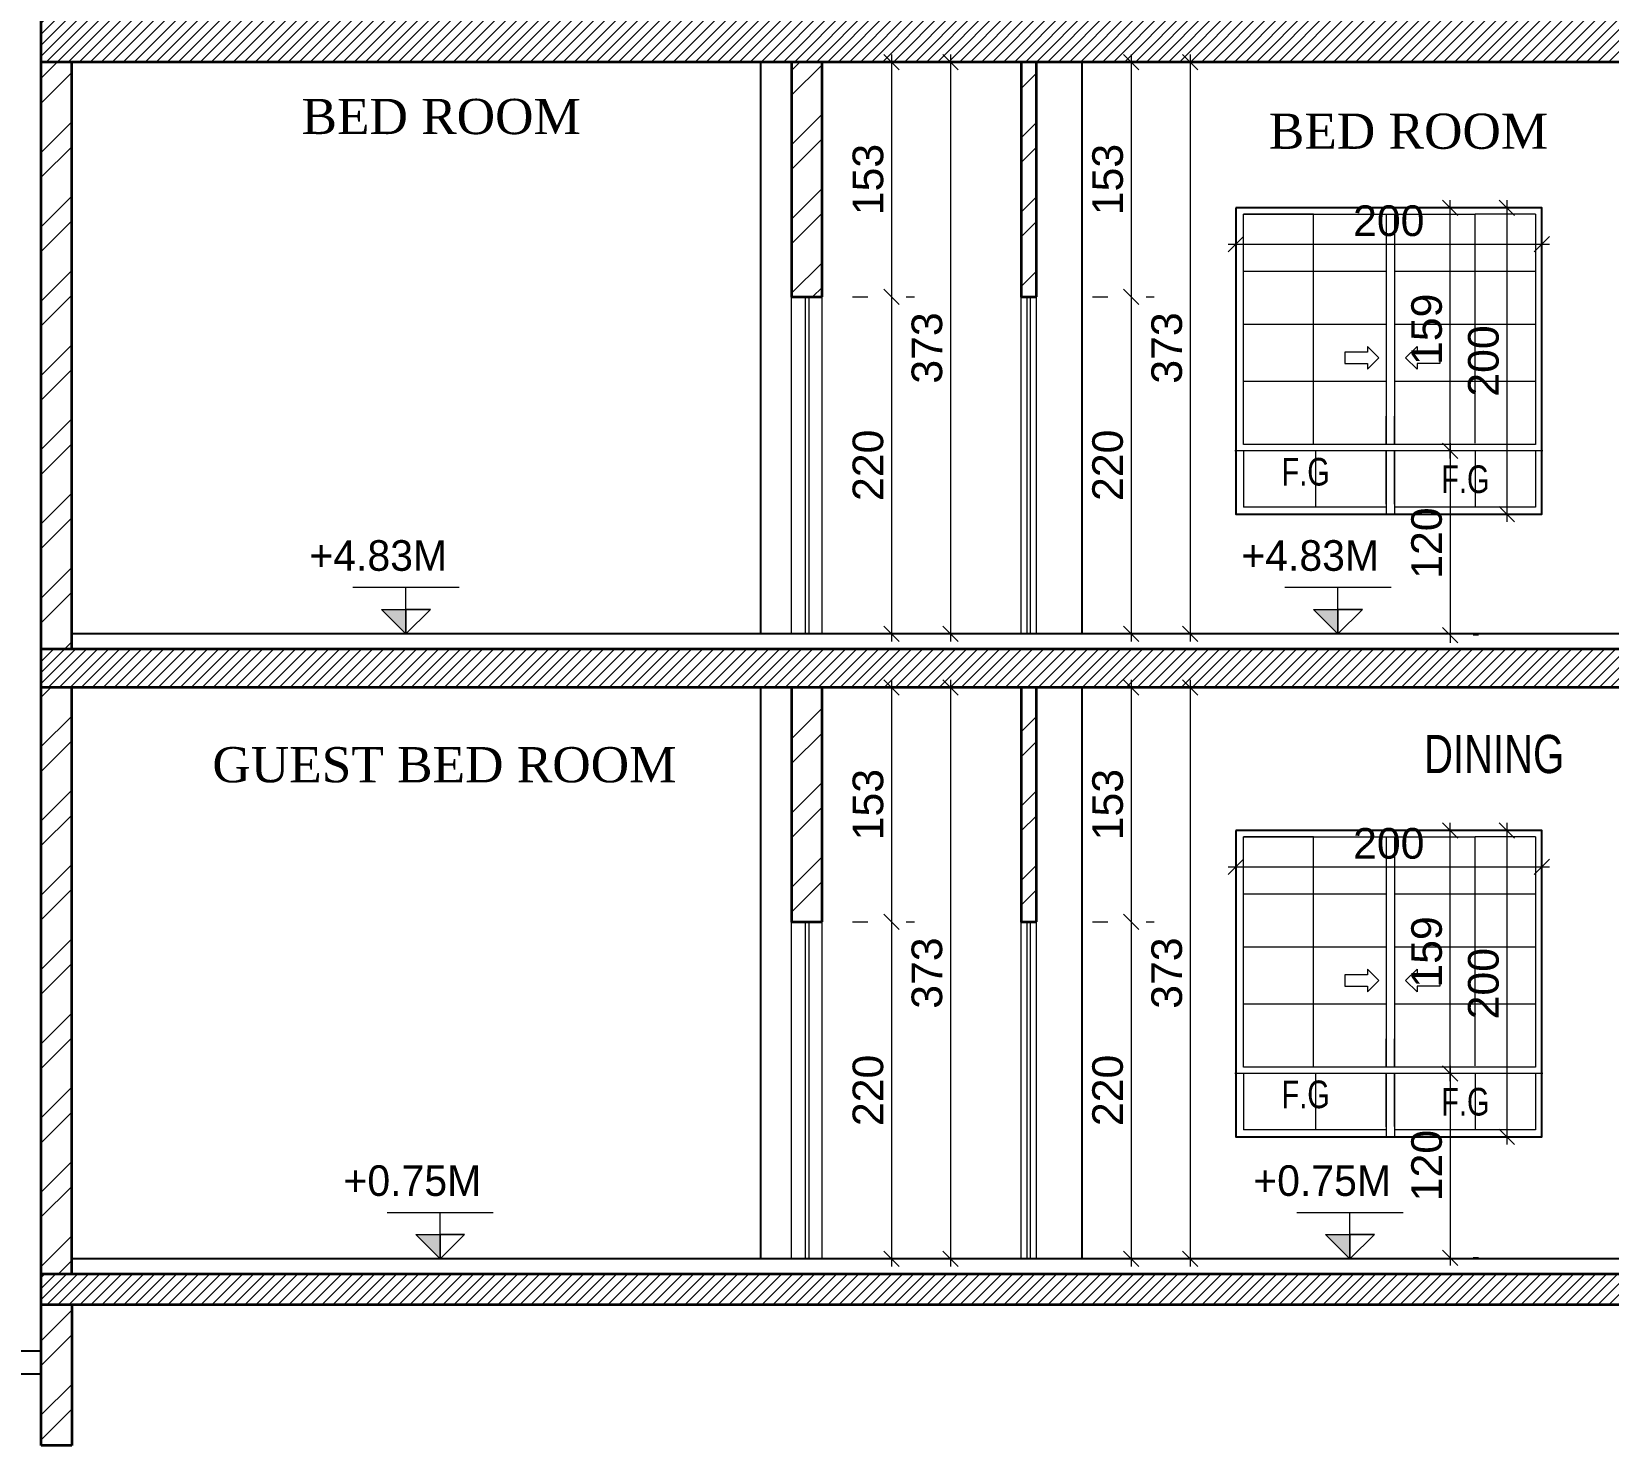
# Model space of a CAD drawing. Header units: millimetres. Extents: x -11627 to -10952, y 10244 to 10588.
# Drawn here: x -11109.91 to -11099.62, y 10456.59 to 10465.83 of the extents above; entities that cross this region are included whole.
import ezdxf

# ---------------------------------------------------------------- set-up
doc = ezdxf.new("R2010")
doc.units = ezdxf.units.MM
doc.header["$PDMODE"] = 35
doc.linetypes.add('DOT', pattern=[0.25, 0, -0.25])
doc.layers.get('0').update_dxf_attribs({"lineweight": 5})
doc.layers.get('DEFPOINTS').update_dxf_attribs({"lineweight": 5})
for name, color, linetype in [('A-ARROW', 1, 'Continuous'), ('A-ELEV 01', 7, 'Continuous'), ('A-ELEV MOULDING', 15, 'Continuous'), ('A-ELEV WINDOW', 150, 'Continuous'), ('A-ROAD', 43, 'Continuous')]:
    doc.layers.add(name, color=color, linetype=linetype)
for name, color, linetype, lineweight in [('A-GEN DIMS INTERNAL', 86, 'Continuous', 5), ('A-LEVEL TAG', 23, 'Continuous', 9), ('A-TEXT', 3, 'Continuous', 13), ('DOORS', 30, 'Continuous', 9), ('HATCH', 8, 'Continuous', 0), ('WALLS', 4, 'Continuous', 35)]:
    doc.layers.add(name, color=color, linetype=linetype, lineweight=lineweight)
doc.styles.add('EUROROMAN', font='eur_____.pfb', dxfattribs={"width": 0.8, "height": 0.2})
doc.styles.add('GROUND FLOOR XREF - option 3$0$STYLE1', font='arial.ttf', dxfattribs={"height": 0.2})
doc.styles.add('STYLE2', font='times.ttf', dxfattribs={"height": 0.25})
doc.dimstyles.new('DIM 100', dxfattribs={"dimtxt": 0.2, "dimasz": 0.1, "dimexe": 0.15, "dimexo": 0.2, "dimgap": 0.05, "dimtad": 1, "dimdec": 0, "dimlfac": 100, "dimzin": 1, "dimdsep": 46, "dimtxsty": 'GROUND FLOOR XREF - option 3$0$STYLE1', "dimblk": 'OBLIQUE', "dimcen": 0.02, "dimdle": 0.05, "dimclrd": 256, "dimclre": 6, "dimclrt": 3, "dimadec": 1, "dimazin": 0, "dimtfac": 0.9, "dimtdec": 0, "dimtix": 1, "dimtofl": 0, "dimtmove": 2, "dimatfit": 3, "dimldrblk": 'ARCHTICK', "dimfxl": 1, "dimtolj": 1, "dimtzin": 12, "dimlwd": -1, "dimlwe": -1, "dimarcsym": 0})

# ---------------------------------------------------------------- blocks, each defined once
blk = doc.blocks.new('LVL')
for p, q in [((-0.627, 0.301), (0.066, 0.301)), ((-0.28, 0), (-0.28, 0.301)), ((-0.121, 0.159), (-0.44, 0.159)), ((-0.28, 0), (-0.44, 0.159)), ((-0.28, 0), (-0.121, 0.159))]:
    blk.add_line(p, q)
blk.add_lwpolyline([(-0.44, 0.159), (-0.28, 0.159), (-0.28, 0), (-0.44, 0.159)])
blk.add_solid([(-0.121, 0.159), (-0.28, 0.159), (-0.28, 0)])
blk = doc.blocks.new('_Oblique')
at = {"color": 0, "linetype": 'ByBlock', "lineweight": -2}
blk.add_line((-0.5, -0.5), (0.5, 0.5), dxfattribs=at)
blk = doc.blocks.new('*D343')
at = {"layer": 'A-GEN DIMS INTERNAL', "color": 6, "linetype": 'DOT', "transparency": 16777216}
for p, q in [((-11102.985, 10461.545), (-11102.582, 10461.545)), ((-11102.985, 10460.013), (-11102.582, 10460.013))]:
    blk.add_line(p, q, dxfattribs=at)
at = {"layer": 'A-GEN DIMS INTERNAL', "transparency": 16777216}
blk.add_line((-11102.732, 10461.595), (-11102.732, 10459.963), dxfattribs=at)
at = {"layer": 'DEFPOINTS', "color": 0, "transparency": 16777216}
for p in [(-11103.185, 10461.545), (-11103.185, 10460.013), (-11102.732, 10460.013)]:
    blk.add_point(p, dxfattribs=at)
at = {"layer": 'A-GEN DIMS INTERNAL', "transparency": 16777216, "xscale": 0.1, "yscale": 0.1, "zscale": 0.1}
for p, rotation in [((-11102.732, 10461.545), 90), ((-11102.732, 10460.013), 270)]:
    blk.add_blockref('_Oblique', p, dxfattribs=dict(at, rotation=rotation))
at = {"layer": 'A-GEN DIMS INTERNAL', "color": 3, "transparency": 16777216, "insert": (-11102.885, 10460.779), "char_height": 0.2, "attachment_point": 5, "rotation": 90, "style": 'GROUND FLOOR XREF - option 3$0$STYLE1'}
blk.add_mtext('\\A1;153', dxfattribs=at)
blk = doc.blocks.new('_ArchTick')
at = {"color": 0, "linetype": 'ByBlock', "const_width": 0.15}
blk.add_lwpolyline([(-0.5, -0.5), (0.5, 0.5)], dxfattribs=at)
blk = doc.blocks.new('*D344')
at = {"layer": 'A-GEN DIMS INTERNAL', "color": 6, "linetype": 'DOT', "transparency": 16777216}
for p, q in [((-11102.985, 10460.013), (-11102.582, 10460.013)), ((-11102.985, 10457.813), (-11102.582, 10457.813))]:
    blk.add_line(p, q, dxfattribs=at)
at = {"layer": 'A-GEN DIMS INTERNAL', "transparency": 16777216}
blk.add_line((-11102.732, 10460.063), (-11102.732, 10457.763), dxfattribs=at)
at = {"layer": 'DEFPOINTS', "color": 0, "transparency": 16777216}
for p in [(-11103.185, 10460.013), (-11103.185, 10457.813), (-11102.732, 10457.813)]:
    blk.add_point(p, dxfattribs=at)
at = {"layer": 'A-GEN DIMS INTERNAL', "transparency": 16777216, "xscale": 0.1, "yscale": 0.1, "zscale": 0.1}
for p, rotation in [((-11102.732, 10460.013), 90), ((-11102.732, 10457.813), 270)]:
    blk.add_blockref('_Oblique', p, dxfattribs=dict(at, rotation=rotation))
at = {"layer": 'A-GEN DIMS INTERNAL', "color": 3, "transparency": 16777216, "insert": (-11102.885, 10458.913), "char_height": 0.2, "attachment_point": 5, "rotation": 90, "style": 'GROUND FLOOR XREF - option 3$0$STYLE1'}
blk.add_mtext('\\A1;220', dxfattribs=at)
blk = doc.blocks.new('*D345')
at = {"layer": 'A-GEN DIMS INTERNAL', "color": 6, "linetype": 'DOT', "transparency": 16777216}
for p, q in [((-11102.455, 10461.545), (-11102.497, 10461.545)), ((-11102.455, 10457.813), (-11102.497, 10457.813))]:
    blk.add_line(p, q, dxfattribs=at)
at = {"layer": 'A-GEN DIMS INTERNAL', "transparency": 16777216}
blk.add_line((-11102.347, 10461.595), (-11102.347, 10457.763), dxfattribs=at)
at = {"layer": 'DEFPOINTS', "color": 0, "transparency": 16777216}
for p in [(-11102.255, 10461.545, -0.013), (-11102.347, 10457.813), (-11102.255, 10457.813, -0.006)]:
    blk.add_point(p, dxfattribs=at)
at = {"layer": 'A-GEN DIMS INTERNAL', "transparency": 16777216, "xscale": 0.1, "yscale": 0.1, "zscale": 0.1}
for p, rotation in [((-11102.347, 10461.545), 90), ((-11102.347, 10457.813), 270)]:
    blk.add_blockref('_Oblique', p, dxfattribs=dict(at, rotation=rotation))
at = {"layer": 'A-GEN DIMS INTERNAL', "color": 3, "transparency": 16777216, "insert": (-11102.499, 10459.679), "char_height": 0.2, "attachment_point": 5, "rotation": 90, "style": 'GROUND FLOOR XREF - option 3$0$STYLE1'}
blk.add_mtext('\\A1;373', dxfattribs=at)
blk = doc.blocks.new('*D346')
at = {"layer": 'A-GEN DIMS INTERNAL', "color": 6, "linetype": 'DOT', "transparency": 16777216}
for p, q in [((-11102.985, 10465.628), (-11102.582, 10465.628)), ((-11102.985, 10464.095), (-11102.582, 10464.095))]:
    blk.add_line(p, q, dxfattribs=at)
at = {"layer": 'A-GEN DIMS INTERNAL', "transparency": 16777216}
blk.add_line((-11102.732, 10465.678), (-11102.732, 10464.045), dxfattribs=at)
at = {"layer": 'DEFPOINTS', "color": 0, "transparency": 16777216}
for p in [(-11103.185, 10465.628), (-11103.185, 10464.095), (-11102.732, 10464.095)]:
    blk.add_point(p, dxfattribs=at)
at = {"layer": 'A-GEN DIMS INTERNAL', "transparency": 16777216, "xscale": 0.1, "yscale": 0.1, "zscale": 0.1}
for p, rotation in [((-11102.732, 10465.628), 90), ((-11102.732, 10464.095), 270)]:
    blk.add_blockref('_Oblique', p, dxfattribs=dict(at, rotation=rotation))
at = {"layer": 'A-GEN DIMS INTERNAL', "color": 3, "transparency": 16777216, "insert": (-11102.885, 10464.861), "char_height": 0.2, "attachment_point": 5, "rotation": 90, "style": 'GROUND FLOOR XREF - option 3$0$STYLE1'}
blk.add_mtext('\\A1;153', dxfattribs=at)
blk = doc.blocks.new('*D347')
at = {"layer": 'A-GEN DIMS INTERNAL', "color": 6, "linetype": 'DOT', "transparency": 16777216}
for p, q in [((-11102.985, 10464.095), (-11102.582, 10464.095)), ((-11102.985, 10461.895), (-11102.582, 10461.895))]:
    blk.add_line(p, q, dxfattribs=at)
at = {"layer": 'A-GEN DIMS INTERNAL', "transparency": 16777216}
blk.add_line((-11102.732, 10464.145), (-11102.732, 10461.845), dxfattribs=at)
at = {"layer": 'DEFPOINTS', "color": 0, "transparency": 16777216}
for p in [(-11103.185, 10464.095), (-11103.185, 10461.895), (-11102.732, 10461.895)]:
    blk.add_point(p, dxfattribs=at)
at = {"layer": 'A-GEN DIMS INTERNAL', "transparency": 16777216, "xscale": 0.1, "yscale": 0.1, "zscale": 0.1}
for p, rotation in [((-11102.732, 10464.095), 90), ((-11102.732, 10461.895), 270)]:
    blk.add_blockref('_Oblique', p, dxfattribs=dict(at, rotation=rotation))
at = {"layer": 'A-GEN DIMS INTERNAL', "color": 3, "transparency": 16777216, "insert": (-11102.885, 10462.995), "char_height": 0.2, "attachment_point": 5, "rotation": 90, "style": 'GROUND FLOOR XREF - option 3$0$STYLE1'}
blk.add_mtext('\\A1;220', dxfattribs=at)
blk = doc.blocks.new('*D348')
at = {"layer": 'A-GEN DIMS INTERNAL', "color": 6, "linetype": 'DOT', "transparency": 16777216}
for p, q in [((-11102.455, 10465.628), (-11102.497, 10465.628)), ((-11102.455, 10461.895), (-11102.497, 10461.895))]:
    blk.add_line(p, q, dxfattribs=at)
at = {"layer": 'A-GEN DIMS INTERNAL', "transparency": 16777216}
blk.add_line((-11102.347, 10465.678), (-11102.347, 10461.845), dxfattribs=at)
at = {"layer": 'DEFPOINTS', "color": 0, "transparency": 16777216}
for p in [(-11102.255, 10465.628, -0.013), (-11102.347, 10461.895), (-11102.255, 10461.895, -0.006)]:
    blk.add_point(p, dxfattribs=at)
at = {"layer": 'A-GEN DIMS INTERNAL', "transparency": 16777216, "xscale": 0.1, "yscale": 0.1, "zscale": 0.1}
for p, rotation in [((-11102.347, 10465.628), 90), ((-11102.347, 10461.895), 270)]:
    blk.add_blockref('_Oblique', p, dxfattribs=dict(at, rotation=rotation))
at = {"layer": 'A-GEN DIMS INTERNAL', "color": 3, "transparency": 16777216, "insert": (-11102.499, 10463.761), "char_height": 0.2, "attachment_point": 5, "rotation": 90, "style": 'GROUND FLOOR XREF - option 3$0$STYLE1'}
blk.add_mtext('\\A1;373', dxfattribs=at)
blk = doc.blocks.new('*D356')
at = {"layer": 'A-GEN DIMS INTERNAL', "color": 6, "linetype": 'DOT', "transparency": 16777216}
for p, q in [((-11104.551, 10461.545), (-11104.148, 10461.545)), ((-11104.551, 10460.013), (-11104.148, 10460.013))]:
    blk.add_line(p, q, dxfattribs=at)
at = {"layer": 'A-GEN DIMS INTERNAL', "transparency": 16777216}
blk.add_line((-11104.298, 10461.595), (-11104.298, 10459.963), dxfattribs=at)
at = {"layer": 'DEFPOINTS', "color": 0, "transparency": 16777216}
for p in [(-11104.751, 10461.545), (-11104.751, 10460.013), (-11104.298, 10460.013)]:
    blk.add_point(p, dxfattribs=at)
at = {"layer": 'A-GEN DIMS INTERNAL', "transparency": 16777216, "xscale": 0.1, "yscale": 0.1, "zscale": 0.1}
for p, rotation in [((-11104.298, 10461.545), 90), ((-11104.298, 10460.013), 270)]:
    blk.add_blockref('_Oblique', p, dxfattribs=dict(at, rotation=rotation))
at = {"layer": 'A-GEN DIMS INTERNAL', "color": 3, "transparency": 16777216, "insert": (-11104.45, 10460.779), "char_height": 0.2, "attachment_point": 5, "rotation": 90, "style": 'GROUND FLOOR XREF - option 3$0$STYLE1'}
blk.add_mtext('\\A1;153', dxfattribs=at)
blk = doc.blocks.new('*D357')
at = {"layer": 'A-GEN DIMS INTERNAL', "color": 6, "linetype": 'DOT', "transparency": 16777216}
for p, q in [((-11104.551, 10460.013), (-11104.148, 10460.013)), ((-11104.551, 10457.813), (-11104.148, 10457.813))]:
    blk.add_line(p, q, dxfattribs=at)
at = {"layer": 'A-GEN DIMS INTERNAL', "transparency": 16777216}
blk.add_line((-11104.298, 10460.063), (-11104.298, 10457.763), dxfattribs=at)
at = {"layer": 'DEFPOINTS', "color": 0, "transparency": 16777216}
for p in [(-11104.751, 10460.013), (-11104.751, 10457.813), (-11104.298, 10457.813)]:
    blk.add_point(p, dxfattribs=at)
at = {"layer": 'A-GEN DIMS INTERNAL', "transparency": 16777216, "xscale": 0.1, "yscale": 0.1, "zscale": 0.1}
for p, rotation in [((-11104.298, 10460.013), 90), ((-11104.298, 10457.813), 270)]:
    blk.add_blockref('_Oblique', p, dxfattribs=dict(at, rotation=rotation))
at = {"layer": 'A-GEN DIMS INTERNAL', "color": 3, "transparency": 16777216, "insert": (-11104.45, 10458.913), "char_height": 0.2, "attachment_point": 5, "rotation": 90, "style": 'GROUND FLOOR XREF - option 3$0$STYLE1'}
blk.add_mtext('\\A1;220', dxfattribs=at)
blk = doc.blocks.new('*D358')
at = {"layer": 'A-GEN DIMS INTERNAL', "color": 6, "linetype": 'DOT', "transparency": 16777216}
for p, q in [((-11104.021, 10461.545), (-11104.063, 10461.545)), ((-11104.021, 10457.813), (-11104.063, 10457.813))]:
    blk.add_line(p, q, dxfattribs=at)
at = {"layer": 'A-GEN DIMS INTERNAL', "transparency": 16777216}
blk.add_line((-11103.913, 10461.595), (-11103.913, 10457.763), dxfattribs=at)
at = {"layer": 'DEFPOINTS', "color": 0, "transparency": 16777216}
for p in [(-11103.821, 10461.545, -0.013), (-11103.913, 10457.813), (-11103.821, 10457.813, -0.006)]:
    blk.add_point(p, dxfattribs=at)
at = {"layer": 'A-GEN DIMS INTERNAL', "transparency": 16777216, "xscale": 0.1, "yscale": 0.1, "zscale": 0.1}
for p, rotation in [((-11103.913, 10461.545), 90), ((-11103.913, 10457.813), 270)]:
    blk.add_blockref('_Oblique', p, dxfattribs=dict(at, rotation=rotation))
at = {"layer": 'A-GEN DIMS INTERNAL', "color": 3, "transparency": 16777216, "insert": (-11104.065, 10459.679), "char_height": 0.2, "attachment_point": 5, "rotation": 90, "style": 'GROUND FLOOR XREF - option 3$0$STYLE1'}
blk.add_mtext('\\A1;373', dxfattribs=at)
blk = doc.blocks.new('*D359')
at = {"layer": 'A-GEN DIMS INTERNAL', "color": 6, "linetype": 'DOT', "transparency": 16777216}
for p, q in [((-11104.551, 10465.628), (-11104.148, 10465.628)), ((-11104.551, 10464.095), (-11104.148, 10464.095))]:
    blk.add_line(p, q, dxfattribs=at)
at = {"layer": 'A-GEN DIMS INTERNAL', "transparency": 16777216}
blk.add_line((-11104.298, 10465.678), (-11104.298, 10464.045), dxfattribs=at)
at = {"layer": 'DEFPOINTS', "color": 0, "transparency": 16777216}
for p in [(-11104.751, 10465.628), (-11104.751, 10464.095), (-11104.298, 10464.095)]:
    blk.add_point(p, dxfattribs=at)
at = {"layer": 'A-GEN DIMS INTERNAL', "transparency": 16777216, "xscale": 0.1, "yscale": 0.1, "zscale": 0.1}
for p, rotation in [((-11104.298, 10465.628), 90), ((-11104.298, 10464.095), 270)]:
    blk.add_blockref('_Oblique', p, dxfattribs=dict(at, rotation=rotation))
at = {"layer": 'A-GEN DIMS INTERNAL', "color": 3, "transparency": 16777216, "insert": (-11104.45, 10464.861), "char_height": 0.2, "attachment_point": 5, "rotation": 90, "style": 'GROUND FLOOR XREF - option 3$0$STYLE1'}
blk.add_mtext('\\A1;153', dxfattribs=at)
blk = doc.blocks.new('*D360')
at = {"layer": 'A-GEN DIMS INTERNAL', "color": 6, "linetype": 'DOT', "transparency": 16777216}
for p, q in [((-11104.551, 10464.095), (-11104.148, 10464.095)), ((-11104.551, 10461.895), (-11104.148, 10461.895))]:
    blk.add_line(p, q, dxfattribs=at)
at = {"layer": 'A-GEN DIMS INTERNAL', "transparency": 16777216}
blk.add_line((-11104.298, 10464.145), (-11104.298, 10461.845), dxfattribs=at)
at = {"layer": 'DEFPOINTS', "color": 0, "transparency": 16777216}
for p in [(-11104.751, 10464.095), (-11104.751, 10461.895), (-11104.298, 10461.895)]:
    blk.add_point(p, dxfattribs=at)
at = {"layer": 'A-GEN DIMS INTERNAL', "transparency": 16777216, "xscale": 0.1, "yscale": 0.1, "zscale": 0.1}
for p, rotation in [((-11104.298, 10464.095), 90), ((-11104.298, 10461.895), 270)]:
    blk.add_blockref('_Oblique', p, dxfattribs=dict(at, rotation=rotation))
at = {"layer": 'A-GEN DIMS INTERNAL', "color": 3, "transparency": 16777216, "insert": (-11104.45, 10462.995), "char_height": 0.2, "attachment_point": 5, "rotation": 90, "style": 'GROUND FLOOR XREF - option 3$0$STYLE1'}
blk.add_mtext('\\A1;220', dxfattribs=at)
blk = doc.blocks.new('*D361')
at = {"layer": 'A-GEN DIMS INTERNAL', "color": 6, "linetype": 'DOT', "transparency": 16777216}
for p, q in [((-11104.021, 10465.628), (-11104.063, 10465.628)), ((-11104.021, 10461.895), (-11104.063, 10461.895))]:
    blk.add_line(p, q, dxfattribs=at)
at = {"layer": 'A-GEN DIMS INTERNAL', "transparency": 16777216}
blk.add_line((-11103.913, 10465.678), (-11103.913, 10461.845), dxfattribs=at)
at = {"layer": 'DEFPOINTS', "color": 0, "transparency": 16777216}
for p in [(-11103.821, 10465.628, -0.013), (-11103.913, 10461.895), (-11103.821, 10461.895, -0.006)]:
    blk.add_point(p, dxfattribs=at)
at = {"layer": 'A-GEN DIMS INTERNAL', "transparency": 16777216, "xscale": 0.1, "yscale": 0.1, "zscale": 0.1}
for p, rotation in [((-11103.913, 10465.628), 90), ((-11103.913, 10461.895), 270)]:
    blk.add_blockref('_Oblique', p, dxfattribs=dict(at, rotation=rotation))
at = {"layer": 'A-GEN DIMS INTERNAL', "color": 3, "transparency": 16777216, "insert": (-11104.065, 10463.761), "char_height": 0.2, "attachment_point": 5, "rotation": 90, "style": 'GROUND FLOOR XREF - option 3$0$STYLE1'}
blk.add_mtext('\\A1;373', dxfattribs=at)
blk = doc.blocks.new('*D374')
at = {"layer": 'A-GEN DIMS INTERNAL', "transparency": 16777216}
blk.add_line((-11100.279, 10464.726), (-11100.279, 10462.625), dxfattribs=at)
at = {"layer": 'A-GEN DIMS INTERNAL', "color": 6, "linetype": 'DOT', "transparency": 16777216}
for p, q in [((-11100.251, 10464.676), (-11100.429, 10464.676)), ((-11100.251, 10462.675), (-11100.429, 10462.675))]:
    blk.add_line(p, q, dxfattribs=at)
at = {"layer": 'DEFPOINTS', "color": 0, "transparency": 16777216}
for p in [(-11100.051, 10464.676, 5.556), (-11100.279, 10462.675), (-11100.051, 10462.675, 5.556)]:
    blk.add_point(p, dxfattribs=at)
at = {"layer": 'A-GEN DIMS INTERNAL', "transparency": 16777216, "xscale": 0.1, "yscale": 0.1, "zscale": 0.1}
for p, rotation in [((-11100.279, 10464.676), 90), ((-11100.279, 10462.675), 270)]:
    blk.add_blockref('_Oblique', p, dxfattribs=dict(at, rotation=rotation))
at = {"layer": 'A-GEN DIMS INTERNAL', "color": 3, "transparency": 16777216, "insert": (-11100.431, 10463.676), "char_height": 0.2, "attachment_point": 5, "rotation": 90, "style": 'GROUND FLOOR XREF - option 3$0$STYLE1'}
blk.add_mtext('\\A1;200', dxfattribs=at)
blk = doc.blocks.new('*D375')
at = {"layer": 'A-GEN DIMS INTERNAL', "transparency": 16777216}
blk.add_line((-11100.649, 10463.14), (-11100.649, 10461.835), dxfattribs=at)
at = {"layer": 'A-GEN DIMS INTERNAL', "color": 6, "linetype": 'DOT', "transparency": 16777216}
for p, q in [((-11100.468, 10463.09), (-11100.499, 10463.09)), ((-11100.465, 10461.885), (-11100.499, 10461.885))]:
    blk.add_line(p, q, dxfattribs=at)
at = {"layer": 'DEFPOINTS', "color": 0, "transparency": 16777216}
for p in [(-11100.668, 10463.09, 5.556), (-11100.665, 10461.885, -0.006), (-11100.649, 10461.885)]:
    blk.add_point(p, dxfattribs=at)
at = {"layer": 'A-GEN DIMS INTERNAL', "transparency": 16777216, "xscale": 0.1, "yscale": 0.1, "zscale": 0.1}
for p, rotation in [((-11100.649, 10463.09), 90), ((-11100.649, 10461.885), 270)]:
    blk.add_blockref('_Oblique', p, dxfattribs=dict(at, rotation=rotation))
at = {"layer": 'A-GEN DIMS INTERNAL', "color": 3, "transparency": 16777216, "insert": (-11100.802, 10462.487), "char_height": 0.2, "attachment_point": 5, "rotation": 90, "style": 'GROUND FLOOR XREF - option 3$0$STYLE1'}
blk.add_mtext('\\A1;120', dxfattribs=at)
blk = doc.blocks.new('*D376')
at = {"layer": 'A-GEN DIMS INTERNAL', "transparency": 16777216}
blk.add_line((-11102.099, 10464.439), (-11100.001, 10464.439), dxfattribs=at)
at = {"layer": 'A-GEN DIMS INTERNAL', "color": 6, "linetype": 'DOT', "transparency": 16777216}
for p, q in [((-11102.049, 10464.476), (-11102.049, 10464.289)), ((-11100.051, 10464.476), (-11100.051, 10464.289))]:
    blk.add_line(p, q, dxfattribs=at)
at = {"layer": 'DEFPOINTS', "color": 0, "transparency": 16777216}
for p in [(-11102.049, 10464.676), (-11100.051, 10464.676), (-11100.051, 10464.439)]:
    blk.add_point(p, dxfattribs=at)
at = {"layer": 'A-GEN DIMS INTERNAL', "transparency": 16777216, "xscale": 0.1, "yscale": 0.1, "zscale": 0.1, "rotation": 180}
blk.add_blockref('_Oblique', (-11102.049, 10464.439), dxfattribs=at)
at = {"layer": 'A-GEN DIMS INTERNAL', "transparency": 16777216, "xscale": 0.1, "yscale": 0.1, "zscale": 0.1}
blk.add_blockref('_Oblique', (-11100.051, 10464.439), dxfattribs=at)
at = {"layer": 'A-GEN DIMS INTERNAL', "color": 3, "transparency": 16777216, "insert": (-11101.05, 10464.591), "char_height": 0.2, "attachment_point": 5, "style": 'GROUND FLOOR XREF - option 3$0$STYLE1'}
blk.add_mtext('\\A1;200', dxfattribs=at)
blk = doc.blocks.new('*D377')
at = {"layer": 'A-GEN DIMS INTERNAL', "transparency": 16777216}
blk.add_line((-11100.649, 10463.04), (-11100.649, 10464.726), dxfattribs=at)
at = {"layer": 'A-GEN DIMS INTERNAL', "color": 6, "linetype": 'DOT', "transparency": 16777216}
for p, q in [((-11100.449, 10464.676), (-11100.499, 10464.676)), ((-11100.449, 10463.09), (-11100.499, 10463.09))]:
    blk.add_line(p, q, dxfattribs=at)
at = {"layer": 'DEFPOINTS', "color": 0, "transparency": 16777216}
for p in [(-11100.649, 10464.676), (-11100.649, 10464.676), (-11100.649, 10463.09, -5.556)]:
    blk.add_point(p, dxfattribs=at)
at = {"layer": 'A-GEN DIMS INTERNAL', "transparency": 16777216, "xscale": 0.1, "yscale": 0.1, "zscale": 0.1}
for p, rotation in [((-11100.649, 10464.676), 90), ((-11100.649, 10463.09), 270)]:
    blk.add_blockref('_Oblique', p, dxfattribs=dict(at, rotation=rotation))
at = {"layer": 'A-GEN DIMS INTERNAL', "color": 3, "transparency": 16777216, "insert": (-11100.802, 10463.883), "char_height": 0.2, "attachment_point": 5, "rotation": 90, "style": 'GROUND FLOOR XREF - option 3$0$STYLE1'}
blk.add_mtext('\\A1;159', dxfattribs=at)
blk = doc.blocks.new('*D380')
at = {"layer": 'A-GEN DIMS INTERNAL', "color": 6, "linetype": 'DOT', "transparency": 16777216}
for p, q in [((-11100.251, 10460.61), (-11100.429, 10460.61)), ((-11100.251, 10458.61), (-11100.429, 10458.61))]:
    blk.add_line(p, q, dxfattribs=at)
at = {"layer": 'A-GEN DIMS INTERNAL', "transparency": 16777216}
blk.add_line((-11100.279, 10460.66), (-11100.279, 10458.56), dxfattribs=at)
at = {"layer": 'DEFPOINTS', "color": 0, "transparency": 16777216}
for p in [(-11100.051, 10460.61, 5.556), (-11100.279, 10458.61), (-11100.051, 10458.61, 5.556)]:
    blk.add_point(p, dxfattribs=at)
at = {"layer": 'A-GEN DIMS INTERNAL', "transparency": 16777216, "xscale": 0.1, "yscale": 0.1, "zscale": 0.1}
for p, rotation in [((-11100.279, 10460.61), 90), ((-11100.279, 10458.61), 270)]:
    blk.add_blockref('_Oblique', p, dxfattribs=dict(at, rotation=rotation))
at = {"layer": 'A-GEN DIMS INTERNAL', "color": 3, "transparency": 16777216, "insert": (-11100.431, 10459.61), "char_height": 0.2, "attachment_point": 5, "rotation": 90, "style": 'GROUND FLOOR XREF - option 3$0$STYLE1'}
blk.add_mtext('\\A1;200', dxfattribs=at)
blk = doc.blocks.new('*D381')
at = {"layer": 'A-GEN DIMS INTERNAL', "transparency": 16777216}
blk.add_line((-11100.649, 10459.074), (-11100.649, 10457.769), dxfattribs=at)
at = {"layer": 'A-GEN DIMS INTERNAL', "color": 6, "linetype": 'DOT', "transparency": 16777216}
for p, q in [((-11100.468, 10459.024), (-11100.499, 10459.024)), ((-11100.465, 10457.819), (-11100.499, 10457.819))]:
    blk.add_line(p, q, dxfattribs=at)
at = {"layer": 'DEFPOINTS', "color": 0, "transparency": 16777216}
for p in [(-11100.668, 10459.024, 5.556), (-11100.665, 10457.819, -0.006), (-11100.649, 10457.819)]:
    blk.add_point(p, dxfattribs=at)
at = {"layer": 'A-GEN DIMS INTERNAL', "transparency": 16777216, "xscale": 0.1, "yscale": 0.1, "zscale": 0.1}
for p, rotation in [((-11100.649, 10459.024), 90), ((-11100.649, 10457.819), 270)]:
    blk.add_blockref('_Oblique', p, dxfattribs=dict(at, rotation=rotation))
at = {"layer": 'A-GEN DIMS INTERNAL', "color": 3, "transparency": 16777216, "insert": (-11100.802, 10458.422), "char_height": 0.2, "attachment_point": 5, "rotation": 90, "style": 'GROUND FLOOR XREF - option 3$0$STYLE1'}
blk.add_mtext('\\A1;120', dxfattribs=at)
blk = doc.blocks.new('*D382')
at = {"layer": 'A-GEN DIMS INTERNAL', "transparency": 16777216}
blk.add_line((-11102.099, 10460.373), (-11100.001, 10460.373), dxfattribs=at)
at = {"layer": 'A-GEN DIMS INTERNAL', "color": 6, "linetype": 'DOT', "transparency": 16777216}
for p, q in [((-11102.049, 10460.41), (-11102.049, 10460.223)), ((-11100.051, 10460.41), (-11100.051, 10460.223))]:
    blk.add_line(p, q, dxfattribs=at)
at = {"layer": 'DEFPOINTS', "color": 0, "transparency": 16777216}
for p in [(-11102.049, 10460.61), (-11100.051, 10460.61), (-11100.051, 10460.373)]:
    blk.add_point(p, dxfattribs=at)
at = {"layer": 'A-GEN DIMS INTERNAL', "transparency": 16777216, "xscale": 0.1, "yscale": 0.1, "zscale": 0.1, "rotation": 180}
blk.add_blockref('_Oblique', (-11102.049, 10460.373), dxfattribs=at)
at = {"layer": 'A-GEN DIMS INTERNAL', "transparency": 16777216, "xscale": 0.1, "yscale": 0.1, "zscale": 0.1}
blk.add_blockref('_Oblique', (-11100.051, 10460.373), dxfattribs=at)
at = {"layer": 'A-GEN DIMS INTERNAL', "color": 3, "transparency": 16777216, "insert": (-11101.05, 10460.525), "char_height": 0.2, "attachment_point": 5, "style": 'GROUND FLOOR XREF - option 3$0$STYLE1'}
blk.add_mtext('\\A1;200', dxfattribs=at)
blk = doc.blocks.new('*D383')
at = {"layer": 'A-GEN DIMS INTERNAL', "transparency": 16777216}
blk.add_line((-11100.649, 10458.974), (-11100.649, 10460.66), dxfattribs=at)
at = {"layer": 'A-GEN DIMS INTERNAL', "color": 6, "linetype": 'DOT', "transparency": 16777216}
for p, q in [((-11100.449, 10460.61), (-11100.499, 10460.61)), ((-11100.449, 10459.024), (-11100.499, 10459.024))]:
    blk.add_line(p, q, dxfattribs=at)
at = {"layer": 'DEFPOINTS', "color": 0, "transparency": 16777216}
for p in [(-11100.649, 10460.61), (-11100.649, 10460.61), (-11100.649, 10459.024, -5.556)]:
    blk.add_point(p, dxfattribs=at)
at = {"layer": 'A-GEN DIMS INTERNAL', "transparency": 16777216, "xscale": 0.1, "yscale": 0.1, "zscale": 0.1}
for p, rotation in [((-11100.649, 10460.61), 90), ((-11100.649, 10459.024), 270)]:
    blk.add_blockref('_Oblique', p, dxfattribs=dict(at, rotation=rotation))
at = {"layer": 'A-GEN DIMS INTERNAL', "color": 3, "transparency": 16777216, "insert": (-11100.802, 10459.817), "char_height": 0.2, "attachment_point": 5, "rotation": 90, "style": 'GROUND FLOOR XREF - option 3$0$STYLE1'}
blk.add_mtext('\\A1;159', dxfattribs=at)

msp = doc.modelspace()

# ---------------------------------------------------------------- hatches: boundary and pattern name
at = {"layer": 'HATCH'}
h = msp.add_hatch(dxfattribs=at)
h.set_pattern_fill('ANSI31', color=256, scale=0.016)
h.set_pattern_definition([(45, (310.66424, 120.26744), (-0.03592102448, 0.03592102448), [])])
h.paths.add_polyline_path([(-11087.651, 10469.074), (-11087.651, 10469.424), (-11099.051, 10469.424), (-11099.051, 10469.074)])
h.paths.add_polyline_path([(-11109.851, 10461.795), (-11109.851, 10461.545), (-11087.651, 10461.545), (-11087.651, 10461.795)])
h.paths.add_polyline_path([(-11109.851, 10457.713), (-11109.851, 10457.513), (-11087.851, 10457.513), (-11087.851, 10456.594), (-11087.651, 10456.594), (-11087.651, 10457.713)])
h.paths.add_polyline_path([(-11098.851, 10465.878), (-11098.851, 10465.978), (-11109.851, 10465.978), (-11109.851, 10465.628), (-11087.651, 10465.628), (-11087.651, 10465.878)])
h = msp.add_hatch(dxfattribs=at)
h.set_pattern_fill('ANSI32', color=256, scale=0.036)
h.set_pattern_definition([(45, (310.66424, 120.26744), (-0.242466915, 0.242466915), []), (45, (310.8259, 120.26744), (-0.242466915, 0.242466915), [])])
h.paths.add_polyline_path([(-11109.651, 10457.513), (-11109.851, 10457.513), (-11109.851, 10456.594), (-11109.651, 10456.594)])
h.paths.add_polyline_path([(-11109.651, 10461.545), (-11109.851, 10461.545), (-11109.851, 10457.713), (-11109.651, 10457.713)])
h.paths.add_polyline_path([(-11109.851, 10461.795), (-11109.651, 10461.795), (-11109.651, 10465.628), (-11109.851, 10465.628)])
h.paths.add_polyline_path([(-11098.851, 10465.628), (-11099.051, 10465.628), (-11099.051, 10461.795), (-11098.851, 10461.795)])
h.paths.add_polyline_path([(-11099.051, 10465.978), (-11098.851, 10465.978), (-11098.851, 10468.073), (-11099.051, 10468.073)])
h.paths.add_polyline_path([(-11098.851, 10469.074), (-11099.051, 10469.074), (-11099.051, 10468.073), (-11098.851, 10468.073)])
h.paths.add_polyline_path([(-11087.651, 10468.073), (-11087.851, 10468.073), (-11087.851, 10465.878), (-11087.651, 10465.878)])
h.paths.add_polyline_path([(-11087.651, 10469.074), (-11087.851, 10469.074), (-11087.851, 10468.073), (-11087.651, 10468.073)])
h.paths.add_polyline_path([(-11087.651, 10465.628), (-11087.851, 10465.628), (-11087.851, 10461.795), (-11087.651, 10461.795)])
h.paths.add_polyline_path([(-11087.651, 10461.545), (-11087.851, 10461.545), (-11087.851, 10457.713), (-11087.651, 10457.713)])
h.paths.add_polyline_path([(-11092.551, 10460.013), (-11092.351, 10460.013), (-11092.351, 10461.545), (-11092.551, 10461.545)])
h.paths.add_polyline_path([(-11094.351, 10461.545), (-11094.451, 10461.545), (-11094.451, 10460.013), (-11094.351, 10460.013)])
h.paths.add_polyline_path([(-11092.351, 10465.628), (-11092.551, 10465.628), (-11092.551, 10461.795), (-11092.351, 10461.795)])
h.paths.add_polyline_path([(-11094.351, 10465.628), (-11094.451, 10465.628), (-11094.451, 10464.095), (-11094.351, 10464.095)])
h.paths.add_polyline_path([(-11092.351, 10469.074), (-11092.551, 10469.074), (-11092.551, 10468.271), (-11092.351, 10468.271)])
h.paths.add_polyline_path([(-11094.351, 10468.271), (-11094.351, 10469.074), (-11094.451, 10469.074), (-11094.451, 10468.271)])
h.paths.add_polyline_path([(-11099.051, 10457.713), (-11098.851, 10457.713), (-11098.851, 10461.545), (-11099.051, 10461.545)])
h.paths.add_polyline_path([(-11103.451, 10460.013), (-11103.351, 10460.013), (-11103.351, 10461.545), (-11103.451, 10461.545)])
h.paths.add_polyline_path([(-11104.951, 10460.013), (-11104.751, 10460.013), (-11104.751, 10461.545), (-11104.951, 10461.545)])
h.paths.add_polyline_path([(-11104.751, 10465.628), (-11104.951, 10465.628), (-11104.951, 10464.095), (-11104.751, 10464.095)])
h.paths.add_polyline_path([(-11103.451, 10464.095), (-11103.351, 10464.095), (-11103.351, 10465.628), (-11103.451, 10465.628)])

# ---------------------------------------------------------------- linework, layer by layer
at = {"layer": 'A-ARROW', "lineweight": 15}
for points, elevation in [([(-11101.19, 10463.623), (-11101.116, 10463.697), (-11101.19, 10463.771), (-11101.19, 10463.734), (-11101.338, 10463.734), (-11101.338, 10463.66), (-11101.19, 10463.66)], -0.011), ([(-11100.865, 10463.623), (-11100.94, 10463.697), (-11100.865, 10463.771), (-11100.865, 10463.734), (-11100.717, 10463.734), (-11100.717, 10463.66), (-11100.865, 10463.66)], -0.011), ([(-11101.19, 10459.557), (-11101.116, 10459.631), (-11101.19, 10459.705), (-11101.19, 10459.668), (-11101.338, 10459.668), (-11101.338, 10459.594), (-11101.19, 10459.594)], -0.004), ([(-11100.865, 10459.557), (-11100.94, 10459.631), (-11100.865, 10459.705), (-11100.865, 10459.668), (-11100.717, 10459.668), (-11100.717, 10459.594), (-11100.865, 10459.594)], -0.004)]:
    msp.add_lwpolyline(points, close=True, dxfattribs=dict(at, elevation=elevation))
at = {"layer": 'A-ELEV 01'}
for p, q in [((-11105.151, 10461.895), (-11105.151, 10465.628)), ((-11103.052, 10461.895), (-11103.052, 10465.628)), ((-11104.951, 10461.895), (-11109.651, 10461.895, -0.006)), ((-11099.051, 10461.895, -0.006), (-11104.951, 10461.895, 0)), ((-11105.151, 10457.813, 0.006), (-11105.151, 10461.545, 0.006)), ((-11103.052, 10457.813), (-11103.052, 10461.545)), ((-11104.951, 10457.813), (-11109.651, 10457.813)), ((-11099.051, 10457.813), (-11104.951, 10457.813))]:
    msp.add_line(p, q, dxfattribs=at)
at = {"layer": 'A-ELEV MOULDING'}
for points, elevation in [([(-11102.049, 10464.676), (-11102.049, 10462.675), (-11100.051, 10462.675), (-11100.051, 10464.676)], -0.004), ([(-11102.049, 10460.61), (-11102.049, 10458.61), (-11100.051, 10458.61), (-11100.051, 10460.61)], 0.002)]:
    msp.add_lwpolyline(points, close=True, dxfattribs=dict(at, elevation=elevation))
at = {"layer": 'A-ELEV WINDOW', "lineweight": 15}
for p, q in [((-11101.542, 10464.634, -0.004), (-11101.999, 10464.634, -0.004)), ((-11101.542, 10463.13, -0.004), (-11101.542, 10464.634, -0.004)), ((-11101.067, 10464.634, -0.004), (-11101.067, 10463.13, -0.004)), ((-11101.067, 10464.634, -0.004), (-11100.486, 10464.634, -0.004)), ((-11101.012, 10464.634, -0.004), (-11101.012, 10463.13, -0.004)), ((-11100.091, 10464.634, -0.004), (-11100.486, 10464.634, -0.004)), ((-11100.486, 10463.14, -0.004), (-11100.486, 10464.634, -0.004)), ((-11101.067, 10464.26, -0.004), (-11101.999, 10464.26, -0.004)), ((-11100.091, 10464.26, -0.004), (-11101.012, 10464.26, -0.004)), ((-11101.067, 10463.915, -0.004), (-11101.999, 10463.915, -0.004)), ((-11100.091, 10463.915, -0.004), (-11101.012, 10463.915, -0.004)), ((-11101.067, 10463.543, -0.004), (-11101.999, 10463.543, -0.004)), ((-11100.091, 10463.543, -0.004), (-11101.012, 10463.543, -0.004)), ((-11100.045, 10463.09, -0.004), (-11102.055, 10463.09, -0.004)), ((-11101.526, 10462.721, -0.004), (-11101.526, 10463.09, -0.004)), ((-11101.067, 10463.09, -0.004), (-11101.067, 10462.675, -0.004)), ((-11101.012, 10463.09, -0.004), (-11101.012, 10462.675, -0.004)), ((-11100.483, 10462.721, -0.004), (-11100.483, 10463.09, -0.004)), ((-11101.067, 10462.721, -0.004), (-11101.999, 10462.721, -0.004)), ((-11101.067, 10462.721, -0.004), (-11101.999, 10462.721, -0.004)), ((-11101.067, 10462.675, -0.004), (-11101.999, 10462.675, -0.004)), ((-11100.091, 10462.721, -0.004), (-11101.012, 10462.721, -0.004)), ((-11101.542, 10460.568, 0.002), (-11101.999, 10460.568, 0.002)), ((-11101.542, 10459.064, 0.002), (-11101.542, 10460.568, 0.002)), ((-11101.067, 10460.568, 0.002), (-11101.067, 10459.064, 0.002)), ((-11101.067, 10460.568, 0.002), (-11100.486, 10460.568, 0.002)), ((-11101.012, 10460.568, 0.002), (-11101.012, 10459.064, 0.002)), ((-11100.091, 10460.568, 0.002), (-11100.486, 10460.568, 0.002)), ((-11100.486, 10459.074, 0.002), (-11100.486, 10460.568, 0.002)), ((-11101.067, 10460.194, 0.002), (-11101.999, 10460.194, 0.002)), ((-11100.091, 10460.194, 0.002), (-11101.012, 10460.194, 0.002)), ((-11101.067, 10459.849, 0.002), (-11101.999, 10459.849, 0.002)), ((-11100.091, 10459.849, 0.002), (-11101.012, 10459.849, 0.002)), ((-11101.067, 10459.477, 0.002), (-11101.999, 10459.477, 0.002)), ((-11100.091, 10459.477, 0.002), (-11101.012, 10459.477, 0.002)), ((-11100.045, 10459.024, 0.002), (-11102.055, 10459.024, 0.002)), ((-11101.526, 10458.655, 0.002), (-11101.526, 10459.024, 0.002)), ((-11101.067, 10459.024, 0.002), (-11101.067, 10458.61, 0.002)), ((-11101.012, 10459.024, 0.002), (-11101.012, 10458.61, 0.002)), ((-11100.483, 10458.655, 0.002), (-11100.483, 10459.024, 0.002)), ((-11101.067, 10458.655, 0.002), (-11101.999, 10458.655, 0.002)), ((-11101.067, 10458.655, 0.002), (-11101.999, 10458.655, 0.002)), ((-11100.091, 10458.655, 0.002), (-11101.012, 10458.655, 0.002)), ((-11101.067, 10458.61, 0.002), (-11101.999, 10458.61, 0.002))]:
    msp.add_line(p, q, dxfattribs=at)
for points, elevation in [([(-11100.091, 10464.634), (-11100.091, 10463.13), (-11101.999, 10463.13), (-11101.999, 10464.634), (-11101.067, 10464.634)], -0.004), ([(-11101.067, 10463.13), (-11101.067, 10463.315)], -0.004), ([(-11101.012, 10463.13), (-11101.012, 10463.316)], -0.004), ([(-11101.999, 10463.09), (-11101.999, 10462.721)], -0.004), ([(-11101.067, 10462.742), (-11101.067, 10463.09)], -0.004), ([(-11101.012, 10462.742), (-11101.012, 10463.09)], -0.004), ([(-11100.091, 10463.09), (-11100.091, 10462.721)], -0.004), ([(-11100.091, 10460.568), (-11100.091, 10459.064), (-11101.999, 10459.064), (-11101.999, 10460.568), (-11101.067, 10460.568)], 0.002), ([(-11101.067, 10459.064), (-11101.067, 10459.25)], 0.002), ([(-11101.012, 10459.064), (-11101.012, 10459.25)], 0.002), ([(-11101.999, 10459.024), (-11101.999, 10458.655)], 0.002), ([(-11101.067, 10458.676), (-11101.067, 10459.024)], 0.002), ([(-11101.012, 10458.677), (-11101.012, 10459.024)], 0.002), ([(-11100.091, 10459.024), (-11100.091, 10458.655)], 0.002)]:
    msp.add_lwpolyline(points, dxfattribs=dict(at, elevation=elevation))
at = {"layer": 'A-ROAD'}
for p, q in [((-11120.231, 10457.213), (-11109.851, 10457.213)), ((-11120.231, 10457.063), (-11109.851, 10457.063))]:
    msp.add_line(p, q, dxfattribs=at)
at = {"layer": 'DOORS'}
for p, q in [((-11104.951, 10461.895), (-11104.951, 10464.095)), ((-11104.859, 10461.895), (-11104.859, 10464.095)), ((-11104.835, 10461.895), (-11104.835, 10464.095)), ((-11104.751, 10461.895), (-11104.751, 10464.095)), ((-11103.451, 10461.895), (-11103.451, 10464.095)), ((-11103.412, 10461.895), (-11103.412, 10464.095)), ((-11103.389, 10461.895), (-11103.389, 10464.095)), ((-11103.351, 10461.895), (-11103.351, 10464.095)), ((-11104.951, 10457.813), (-11104.951, 10460.013)), ((-11104.859, 10457.813), (-11104.859, 10460.013)), ((-11104.835, 10457.813), (-11104.835, 10460.013)), ((-11104.751, 10457.813), (-11104.751, 10460.013)), ((-11103.451, 10457.813), (-11103.451, 10460.013)), ((-11103.412, 10457.813), (-11103.412, 10460.013)), ((-11103.389, 10457.813), (-11103.389, 10460.013)), ((-11103.351, 10457.813), (-11103.351, 10460.013))]:
    msp.add_line(p, q, dxfattribs=at)
at = {"layer": 'WALLS'}
for p, q in [((-11109.851, 10456.594), (-11109.851, 10466.328)), ((-11087.651, 10465.628, -0.013), (-11109.851, 10465.628, -0.013)), ((-11109.651, 10461.795), (-11109.651, 10465.628)), ((-11087.651, 10461.795, -0.006), (-11109.851, 10461.795, -0.006)), ((-11087.651, 10461.545, -0.006), (-11109.851, 10461.545, -0.006)), ((-11109.651, 10457.713), (-11109.651, 10461.545)), ((-11087.651, 10457.713), (-11109.851, 10457.713)), ((-11087.851, 10457.513), (-11109.851, 10457.513)), ((-11109.651, 10457.513), (-11109.651, 10456.594)), ((-11109.651, 10456.594), (-11109.851, 10456.594))]:
    msp.add_line(p, q, dxfattribs=at)
for points in [[(-11104.751, 10464.095), (-11104.751, 10465.628), (-11104.951, 10465.628), (-11104.951, 10464.095)], [(-11103.351, 10464.095), (-11103.351, 10465.628), (-11103.451, 10465.628), (-11103.451, 10464.095)], [(-11104.751, 10460.013), (-11104.751, 10461.545), (-11104.951, 10461.545), (-11104.951, 10460.013)], [(-11103.351, 10460.013), (-11103.351, 10461.545), (-11103.451, 10461.545), (-11103.451, 10460.013)]]:
    msp.add_lwpolyline(points, close=True, dxfattribs=at)

# ---------------------------------------------------------------- block references
at = {"layer": 'A-LEVEL TAG', "xscale": -1}
for p in [(-11107.748, 10461.895, -0.006), (-11101.662, 10461.895, -0.006), (-11107.525, 10457.813, 0.001), (-11101.584, 10457.813, 0.001)]:
    msp.add_blockref('LVL', p, dxfattribs=at)

# ---------------------------------------------------------------- texts
at = {"layer": 'A-LEVEL TAG', "style": 'EUROROMAN'}
for s, p in [('+4.83M', (-11108.099, 10462.306, -0.006)), ('+4.83M', (-11102.013, 10462.306, -0.006)), ('+0.75M', (-11107.876, 10458.224, 0.001)), ('+0.75M', (-11101.935, 10458.224, 0.001))]:
    msp.add_text(s, height=0.2, dxfattribs=at).set_placement(p)
at = {"layer": 'A-TEXT', "style": 'STYLE2'}
for s, p in [(' BED ROOM', (-11108.237, 10465.158)), (' BED ROOM', (-11101.92, 10465.062)), ('GUEST BED ROOM', (-11108.732, 10460.925))]:
    msp.add_text(s, height=0.23, dxfattribs=at).set_placement(p)
at = {"layer": 'A-TEXT', "style": 'GROUND FLOOR XREF - option 3$0$STYLE1', "width": 0.75}
for s, height, p in [('F.G', 0.1804, (-11101.75, 10462.863, 9.303)), ('F.G', 0.1804, (-11100.707, 10462.814, 9.303)), ('DINING', 0.2494, (-11100.819, 10460.985)), ('F.G', 0.1804, (-11101.75, 10458.797, 9.31)), ('F.G', 0.1804, (-11100.707, 10458.749, 9.31))]:
    msp.add_text(s, height=height, dxfattribs=at).set_placement(p)

# ---------------------------------------------------------------- dimensions: what is measured, and where the dimension line sits
at = {"layer": 'A-GEN DIMS INTERNAL'}
for base, p1, p2, angle, picture, middle in [((-11104.298, 10464.095), (-11104.751, 10465.628), (-11104.751, 10464.095), 90, '*D359', (-11104.45, 10464.861)), ((-11103.913, 10461.895), (-11103.821, 10465.628, -0.013), (-11103.821, 10461.895, -0.006), 90, '*D361', (-11104.065, 10463.761)), ((-11102.732, 10464.095), (-11103.185, 10465.628), (-11103.185, 10464.095), 90, '*D346', (-11102.885, 10464.861)), ((-11102.347, 10461.895), (-11102.255, 10465.628, -0.013), (-11102.255, 10461.895, -0.006), 90, '*D348', (-11102.499, 10463.761)), ((-11100.051, 10464.439, -0.004), (-11102.049, 10464.676, -0.004), (-11100.051, 10464.676, -0.004), 180, '*D376', (-11101.05, 10464.591, -0.004)), ((-11100.649, 10464.676, -0.004), (-11100.649, 10463.09, -5.56), (-11100.649, 10464.676, -0.004), 90, '*D377', (-11100.802, 10463.883, -0.004)), ((-11100.279, 10462.675, -5.56), (-11100.051, 10464.676, -0.004), (-11100.051, 10462.675, -0.004), 90, '*D374', (-11100.431, 10463.676, -5.56)), ((-11104.298, 10461.895), (-11104.751, 10464.095), (-11104.751, 10461.895), 90, '*D360', (-11104.45, 10462.995)), ((-11102.732, 10461.895), (-11103.185, 10464.095), (-11103.185, 10461.895), 90, '*D347', (-11102.885, 10462.995)), ((-11100.6495, 10461.885, -5.5599), (-11100.6678, 10463.0899, -0.0044), (-11100.6654, 10461.885, -5.5664), 90, '*D375', (-11100.8016, 10462.4874, -5.5599)), ((-11104.298, 10460.013), (-11104.751, 10461.545), (-11104.751, 10460.013), 90, '*D356', (-11104.45, 10460.779)), ((-11103.913, 10457.813), (-11103.821, 10461.545, -0.013), (-11103.821, 10457.813, -0.006), 90, '*D358', (-11104.065, 10459.679)), ((-11102.732, 10460.013), (-11103.185, 10461.545), (-11103.185, 10460.013), 90, '*D343', (-11102.885, 10460.779)), ((-11102.347, 10457.813), (-11102.255, 10461.545, -0.013), (-11102.255, 10457.813, -0.006), 90, '*D345', (-11102.499, 10459.679)), ((-11100.051, 10460.373, 0.002), (-11102.049, 10460.61, 0.002), (-11100.051, 10460.61, 0.002), 180, '*D382', (-11101.05, 10460.525, 0.002)), ((-11100.649, 10460.61, 0.002), (-11100.649, 10459.024, -5.554), (-11100.649, 10460.61, 0.002), 90, '*D383', (-11100.802, 10459.817, 0.002)), ((-11100.279, 10458.61, -5.554), (-11100.051, 10460.61, 0.002), (-11100.051, 10458.61, 0.002), 90, '*D380', (-11100.431, 10459.61, -5.554)), ((-11104.298, 10457.813), (-11104.751, 10460.013), (-11104.751, 10457.813), 90, '*D357', (-11104.45, 10458.913)), ((-11102.732, 10457.813), (-11103.185, 10460.013), (-11103.185, 10457.813), 90, '*D344', (-11102.885, 10458.913)), ((-11100.6495, 10457.8192, -5.5535), (-11100.6678, 10459.0241, 0.002), (-11100.6654, 10457.8192, -5.56), 90, '*D381', (-11100.8016, 10458.4217, -5.5535))]:
    dim = msp.add_linear_dim(base=base, p1=p1, p2=p2, angle=angle, dimstyle='DIM 100', dxfattribs=at)
    dim.commit()
    dim.dimension.update_dxf_attribs({"geometry": picture, "text_midpoint": middle})

doc.saveas('drawing.dxf')
